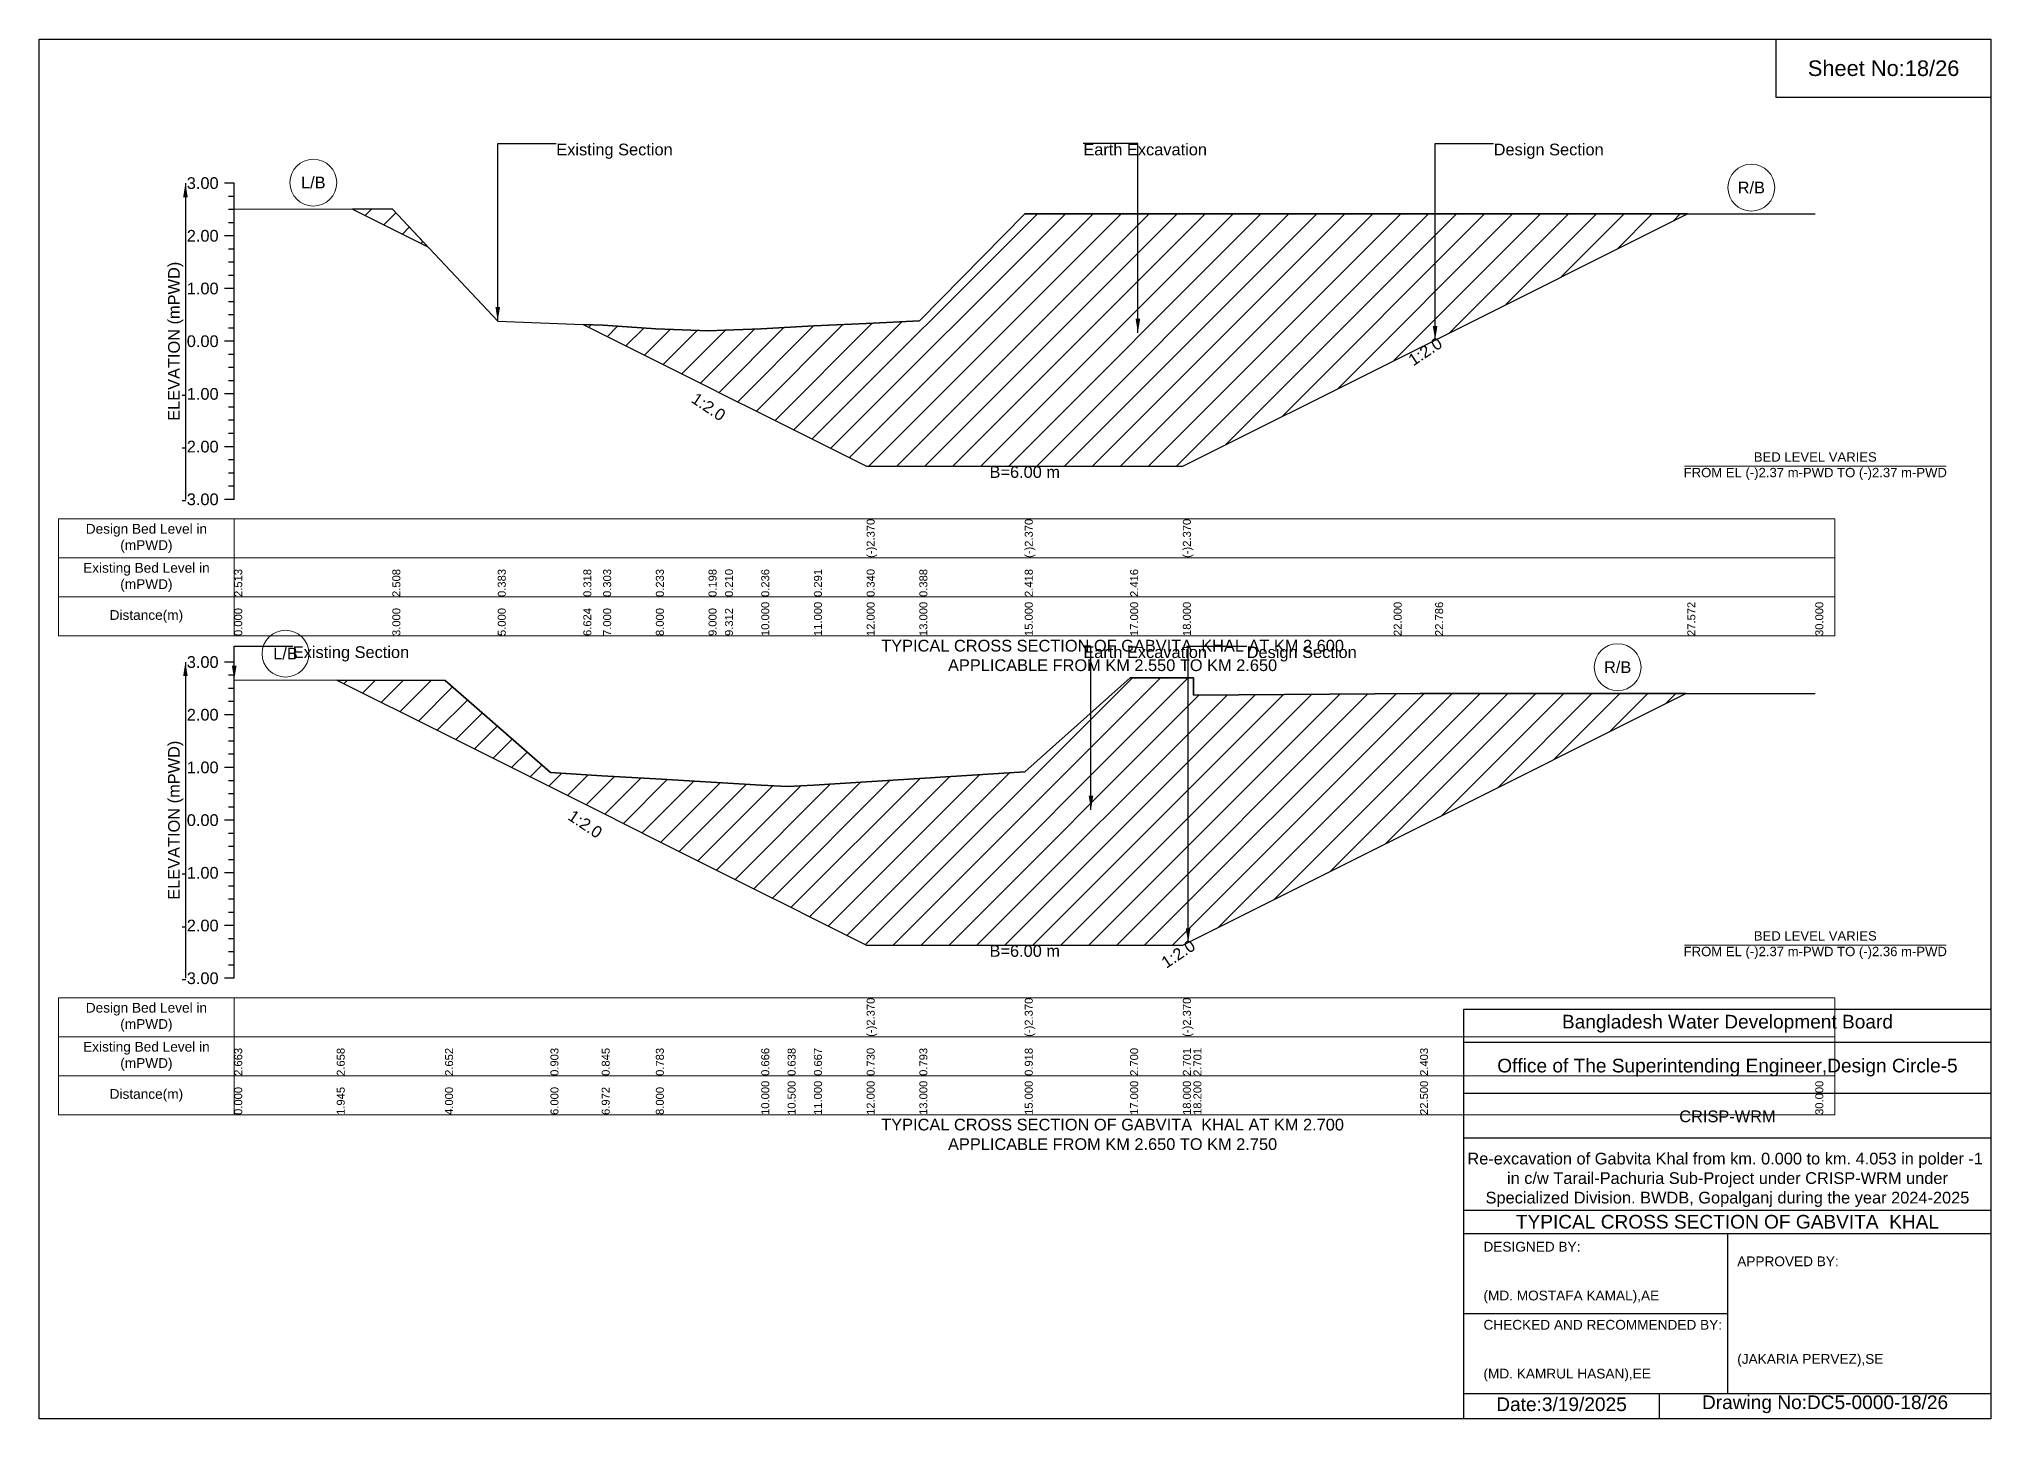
# Model space of a CAD drawing. Header units: feet. Extents: x 91000 to 358000, y -5687 to 0.
# Drawn here: x 270000 to 278000, y -5656 to 0 of the extents above; entities that cross this region are included whole.
import ezdxf

# ---------------------------------------------------------------- set-up
doc = ezdxf.new("R2010")
doc.units = ezdxf.units.FT
doc.header["$LTSCALE"] = 7
doc.header["$MEASUREMENT"] = 0
for name, color, linetype, lineweight in [('Cross section Data Border', 7, 'Continuous', 9), ('Cross Section Labels', 7, 'Continuous', 9), ('Existing_Bed_Level for Xsection', 7, 'Continuous', 25)]:
    doc.layers.add(name, color=color, linetype=linetype, lineweight=lineweight)
doc.styles.get("Standard").update_dxf_attribs({"font": 'arial.ttf'})
doc.dimstyles.get("Standard").update_dxf_attribs({"dimtxt": 0.18, "dimasz": 0.18, "dimexe": 0.18, "dimexo": 0.0625, "dimgap": 0.09, "dimtad": 0, "dimtih": 1, "dimtoh": 1, "dimdec": 4, "dimzin": 0, "dimdsep": 46, "dimtxsty": 'Standard', "dimcen": 0.09, "dimadec": 0, "dimazin": 0, "dimtfac": 1, "dimtdec": 4, "dimtofl": 0, "dimtmove": 0, "dimatfit": 3, "dimfxl": 1, "dimtolj": 1, "dimtzin": 0, "dimarcsym": 0})

msp = doc.modelspace()

# ---------------------------------------------------------------- hatches: boundary and pattern name
at = {"layer": 'Existing_Bed_Level for Xsection'}
h = msp.add_hatch(dxfattribs=at)
h.set_pattern_fill('ANSI31', color=256, scale=648, style=0)
h.paths.add_polyline_path([(271284.2, -696.8), (271448, -778.7), (271593.2, -851.3), (271448, -697)])
h = msp.add_hatch(dxfattribs=at)
h.set_pattern_fill('ANSI31', color=256, scale=648, style=0)
h.paths.add_polyline_path([(272230.8, -1170.1), (272312, -1210.7), (272528, -1318.7), (272744, -1426.7), (272811.4, -1460.4), (272960, -1534.7), (273176, -1642.7), (273392, -1750.7), (273608, -1750.7), (274040, -1750.7), (274472, -1750.7), (274688, -1750.7), (275552, -1318.7), (275721.8, -1233.8), (276755.6, -716.9), (275721.8, -716.9), (275552, -716.9), (274688, -716.9), (274472, -716.9), (274040, -716.5), (273608, -1155), (273392, -1165.4), (273176, -1175.9), (272960, -1187.8), (272811.4, -1193.4), (272744, -1196), (272528, -1188.4), (272312, -1173.3)])
h = msp.add_hatch(dxfattribs=at)
h.set_pattern_fill('ANSI31', color=256, scale=648, style=0)
h.paths.add_polyline_path([(271220.1, -2627.8), (271664, -2849.7), (272096, -3065.7), (272306, -3170.7), (272528, -3281.7), (272960, -3497.7), (273068, -3551.7), (273176, -3605.7), (273392, -3713.7), (273608, -3713.7), (274040, -3713.7), (274472, -3713.7), (274688, -3713.7), (274709.6, -3702.9), (274731.2, -3692.1), (275660, -3227.7), (276749.9, -2682.8), (275660, -2682.8), (274731.2, -2689.7), (274731.2, -2618.4), (274709.6, -2618.4), (274688, -2618.4), (274472, -2618.6), (274040, -3003.5), (273608, -3030.5), (273392, -3044.1), (273176, -3057.7), (273068, -3064), (272960, -3058), (272528, -3032.7), (272306, -3019.4), (272096, -3006.8), (271664, -2629)])

# ---------------------------------------------------------------- linework, layer by layer
for points in [[(270000, 0), (278000, 0), (278000, -5656), (270000, -5656)], [(277120, 0), (278000, 0), (278000, -240), (277120, -240)]]:
    msp.add_lwpolyline(points, close=True)
for points in [[(275840, -5656), (275840, -3976), (278000, -3976)], [(275840, -4112), (278000, -4112)], [(275840, -4320), (278000, -4320)], [(275840, -4504), (278000, -4504)], [(275840, -4800), (278000, -4800)], [(275840, -4896), (278000, -4896)], [(276920, -4896), (276920, -5552)], [(275840, -5224), (276920, -5224)], [(275840, -5552), (278000, -5552)], [(276640, -5552), (276640, -5656)]]:
    msp.add_lwpolyline(points)
at = {"layer": 'Cross section Data Border'}
for points in [[(270080, -1966.8), (277360, -1966.8), (277360, -2446.8), (270080, -2446.8)], [(270080, -3929.8), (277360, -3929.8), (277360, -4409.8), (270080, -4409.8)]]:
    msp.add_lwpolyline(points, close=True, dxfattribs=at)
for points in [[(270800, -1966.8), (270800, -2446.8)], [(270080, -2126.8), (277360, -2126.8)], [(270080, -2286.8), (277360, -2286.8)], [(270800, -3929.8), (270800, -4409.8)], [(270080, -4089.8), (277360, -4089.8)], [(270080, -4249.8), (277360, -4249.8)]]:
    msp.add_lwpolyline(points, dxfattribs=at)
at = {"layer": 'Cross Section Labels'}
for points in [[(276744.2, -1750.7), (277815.8, -1750.7)], [(276744.2, -3713.7), (277815.8, -3713.7)]]:
    msp.add_lwpolyline(points, dxfattribs=at)
for centre in [(271124, -588.5), (277017.8, -608.9), (271010, -2519.2), (276470, -2574.8)]:
    msp.add_circle(centre, 96, dxfattribs=at)
at = {"layer": 'Existing_Bed_Level for Xsection'}
for points in [[(270800, -590.8), (270760, -590.8)], [(270800, -1886.8), (270800, -1670.8), (270800, -1454.8), (270800, -1238.8), (270800, -1022.8), (270800, -806.8), (270800, -590.8)], [(270800, -644.8), (270776, -644.8)], [(270800, -698.8), (270776, -698.8)], [(270800, -696), (271448, -697), (271880, -1156), (272230.8, -1170.1), (272312, -1173.3), (272528, -1188.4), (272744, -1196), (272811.4, -1193.4), (272960, -1187.8), (273176, -1175.9), (273392, -1165.4), (273392, -1165.4), (273608, -1155), (274040, -716.5), (274040, -716.5), (274472, -716.9), (274688, -716.9), (274688, -716.9), (275552, -716.9), (275721.8, -716.9), (276755.6, -716.9), (277280, -716.9)], [(270800, -752.8), (270776, -752.8)], [(270800, -806.8), (270760, -806.8)], [(270800, -860.8), (270776, -860.8)], [(270800, -914.8), (270776, -914.8)], [(270800, -1022.8), (270760, -1022.8)], [(270800, -968.8), (270776, -968.8)], [(270800, -1076.8), (270776, -1076.8)], [(270800, -1130.8), (270776, -1130.8)], [(270800, -1184.8), (270776, -1184.8)], [(270800, -1238.8), (270760, -1238.8)], [(270800, -1292.8), (270776, -1292.8)], [(270800, -1346.8), (270776, -1346.8)], [(270800, -1400.8), (270776, -1400.8)], [(270800, -1454.8), (270760, -1454.8)], [(270800, -1508.8), (270776, -1508.8)], [(270800, -1562.8), (270776, -1562.8)], [(270800, -1670.8), (270760, -1670.8)], [(270800, -1616.8), (270776, -1616.8)], [(270800, -1724.8), (270776, -1724.8)], [(270800, -1778.8), (270776, -1778.8)], [(270800, -1832.8), (270776, -1832.8)], [(270800, -1886.8), (270760, -1886.8)], [(270800, -2553.8), (270760, -2553.8)], [(270800, -3849.8), (270800, -3633.8), (270800, -3417.8), (270800, -3201.8), (270800, -2985.8), (270800, -2769.8), (270800, -2553.8)], [(270800, -2607.8), (270776, -2607.8)], [(270800, -2626.6), (271220.1, -2627.8), (271664, -2629), (272096, -3006.8), (272306, -3019.4), (272528, -3032.7), (272960, -3058), (273068, -3064), (273176, -3057.7), (273392, -3044.1), (273392, -3044.1), (273608, -3030.5), (274040, -3003.5), (274040, -3003.5), (274472, -2618.6), (274688, -2618.4), (274688, -2618.4), (274709.6, -2618.4), (274731.2, -2618.4), (274731.2, -2689.7), (275660, -2682.8), (277280, -2682.8)], [(270800, -2661.8), (270776, -2661.8)], [(270800, -2715.8), (270776, -2715.8)], [(270800, -2769.8), (270760, -2769.8)], [(270800, -2823.8), (270776, -2823.8)], [(270800, -2877.8), (270776, -2877.8)], [(270800, -2931.8), (270776, -2931.8)], [(270800, -2985.8), (270760, -2985.8)], [(270800, -3039.8), (270776, -3039.8)], [(270800, -3093.8), (270776, -3093.8)], [(270800, -3147.8), (270776, -3147.8)], [(270800, -3201.8), (270760, -3201.8)], [(270800, -3255.8), (270776, -3255.8)], [(270800, -3309.8), (270776, -3309.8)], [(270800, -3417.8), (270760, -3417.8)], [(270800, -3363.8), (270776, -3363.8)], [(270800, -3471.8), (270776, -3471.8)], [(270800, -3525.8), (270776, -3525.8)], [(270800, -3579.8), (270776, -3579.8)], [(270800, -3633.8), (270760, -3633.8)], [(270800, -3687.8), (270776, -3687.8)], [(270800, -3741.8), (270776, -3741.8)], [(270800, -3795.8), (270776, -3795.8)], [(270800, -3849.8), (270760, -3849.8)]]:
    msp.add_lwpolyline(points, dxfattribs=at)
for points in [[(271284.2, -696.8), (271448, -778.7), (271593.2, -851.3), (271448, -697)], [(272230.8, -1170.1), (272230.8, -1170.1), (272312, -1210.7), (272528, -1318.7), (272744, -1426.7), (272811.4, -1460.4), (272960, -1534.7), (273176, -1642.7), (273392, -1750.7), (273392, -1750.7), (273608, -1750.7), (274040, -1750.7), (274040, -1750.7), (274472, -1750.7), (274688, -1750.7), (274688, -1750.7), (275552, -1318.7), (275721.8, -1233.8), (276755.6, -716.9), (275721.8, -716.9), (275552, -716.9), (274688, -716.9), (274688, -716.9), (274472, -716.9), (274040, -716.5), (274040, -716.5), (273608, -1155), (273392, -1165.4), (273392, -1165.4), (273176, -1175.9), (272960, -1187.8), (272811.4, -1193.4), (272744, -1196), (272528, -1188.4), (272312, -1173.3), (272230.8, -1170.1)], [(271220.1, -2627.8), (271664, -2849.7), (272096, -3065.7), (272306, -3170.7), (272528, -3281.7), (272960, -3497.7), (273068, -3551.7), (273176, -3605.7), (273392, -3713.7), (273392, -3713.7), (273608, -3713.7), (274040, -3713.7), (274040, -3713.7), (274472, -3713.7), (274688, -3713.7), (274688, -3713.7), (274709.6, -3702.9), (274731.2, -3692.1), (274731.2, -3692.1), (275660, -3227.7), (276749.9, -2682.8), (275660, -2682.8), (274731.2, -2689.7), (274731.2, -2618.4), (274709.6, -2618.4), (274688, -2618.4), (274688, -2618.4), (274472, -2618.6), (274040, -3003.5), (274040, -3003.5), (273608, -3030.5), (273392, -3044.1), (273392, -3044.1), (273176, -3057.7), (273068, -3064), (272960, -3058), (272528, -3032.7), (272306, -3019.4), (272096, -3006.8), (271664, -2629)]]:
    msp.add_lwpolyline(points, close=True, dxfattribs=at)

# ---------------------------------------------------------------- texts
at = {"attachment_point": 5}
for s, insert, char_height in [('Sheet No:18/26', (277560, -120), 64), ('Bangladesh Water Development Board', (276920, -4036), 56), ('Office of The Superintending Engineer,Design Circle-5', (276920, -4216), 56)]:
    msp.add_mtext(s, dxfattribs=dict(at, insert=insert, char_height=char_height))
for s, insert, char_height, width, attachment_point in [('CRISP-WRM', (276920, -4416), 48, 2240, 5), ('Re-excavation of Gabvita Khal from km. 0.000 to km. 4.053 in polder -1  in c/w Tarail-Pachuria Sub-Project under CRISP-WRM under Specialized Division. BWDB, Gopalganj during the year 2024-2025', (276920, -4676), 48, 2160, 5), ('TYPICAL CROSS SECTION OF GABVITA  KHAL', (276920, -4848), 56, 2240, 5), ('DESIGNED BY:^J^J^J(MD. MOSTAFA KAMAL),AE', (275920, -5056), 40, 1120, 4), ('APPROVED BY:^J^J^J^J^J^J(JAKARIA PERVEZ),SE', (276960, -5216), 40, 1120, 4), ('CHECKED AND RECOMMENDED BY:^J^J^J(MD. KAMRUL HASAN),EE', (275920, -5376), 40, 1120, 4), ('Date:3/19/2025 ', (276240, -5596), 56, 1120, 5), ('Drawing No:DC5-0000-18/26', (277320, -5596), 56, 1760, 5)]:
    msp.add_mtext(s, dxfattribs=dict(insert=insert, char_height=char_height, width=width, attachment_point=attachment_point))
at = {"layer": 'Cross section Data Border', "char_height": 40, "width": 640, "attachment_point": 5}
for s, insert in [('Design Bed Level in (mPWD)', (270440, -2046.8)), ('Existing Bed Level in (mPWD)', (270440, -2206.8)), ('Distance(m)', (270440, -2366.8)), ('Design Bed Level in (mPWD)', (270440, -4009.8)), ('Existing Bed Level in (mPWD)', (270440, -4169.8)), ('Distance(m)', (270440, -4329.8))]:
    msp.add_mtext(s, dxfattribs=dict(at, insert=insert))
at = {"layer": 'Cross Section Labels'}
for s, insert, char_height, attachment_point in [('Existing Section', (272120, -428.8), 48, 1), ('Earth Excavation', (274280, -428.8), 48, 1), ('Design Section', (275961.8, -428.8), 48, 1), ('L/B', (271124, -588.5), 48, 5), ('R/B', (277017.8, -608.9), 48, 5), ('B=6.00 m', (274040, -1750.7), 48, 2), ('BED LEVEL VARIES ^JFROM EL (-)2.37 m-PWD TO (-)2.37 m-PWD', (277280, -1750.7), 38.4, 5), ('TYPICAL CROSS SECTION OF GABVITA  KHAL AT KM 2.600^JAPPLICABLE FROM KM 2.550 TO KM 2.650', (274400, -2526.8), 48, 5), ('L/B', (271010, -2519.2), 48, 5), ('Existing Section', (271040, -2489), 48, 1), ('Earth Excavation', (274280, -2489), 48, 1), ('Design Section', (274949.6, -2489), 48, 1), ('R/B', (276470, -2574.8), 48, 5), ('BED LEVEL VARIES ^JFROM EL (-)2.37 m-PWD TO (-)2.36 m-PWD', (277280, -3713.7), 38.4, 5), ('B=6.00 m', (274040, -3713.7), 48, 2), ('TYPICAL CROSS SECTION OF GABVITA  KHAL AT KM 2.700^JAPPLICABLE FROM KM 2.650 TO KM 2.750', (274400, -4489.8), 48, 5)]:
    msp.add_mtext(s, dxfattribs=dict(at, insert=insert, char_height=char_height, attachment_point=attachment_point))
at = {"layer": 'Cross Section Labels', "char_height": 48, "attachment_point": 2}
for insert, rotation in [((275667.8, -1260.8), 33.69007), ((272757.4, -1487.4), 326.30993), ((272252, -3197.7), 326.30993), ((274655.6, -3729.9), 33.69007)]:
    msp.add_mtext('1:2.0', dxfattribs=dict(at, insert=insert, rotation=rotation))
at = {"layer": 'Existing_Bed_Level for Xsection', "char_height": 48, "attachment_point": 6}
for s, insert in [('3.00', (270736, -590.8)), ('2.00', (270736, -806.8)), ('1.00', (270736, -1022.8)), ('0.00', (270736, -1238.8)), ('-1.00', (270736, -1454.8)), ('-2.00', (270736, -1670.8)), ('-3.00', (270736, -1886.8)), ('3.00', (270736, -2553.8)), ('2.00', (270736, -2769.8)), ('1.00', (270736, -2985.8)), ('0.00', (270736, -3201.8)), ('-1.00', (270736, -3417.8)), ('-2.00', (270736, -3633.8)), ('-3.00', (270736, -3849.8))]:
    msp.add_mtext(s, dxfattribs=dict(at, insert=insert))
at = {"layer": 'Existing_Bed_Level for Xsection', "rotation": 90}
for s, insert, char_height, attachment_point in [('ELEVATION (mPWD)', (270560, -1238.8), 48, 5), ('(-)2.370', (273392, -2126.8), 32.8, 1), ('(-)2.370', (274040, -2126.8), 32.8, 1), ('(-)2.370', (274688, -2126.8), 32.8, 1), ('2.513', (270800, -2286.8), 32.8, 1), ('2.508', (271448, -2286.8), 32.8, 1), ('0.383', (271880, -2286.8), 32.8, 1), ('0.318', (272230.8, -2286.8), 32.8, 1), ('0.303', (272312, -2286.8), 32.8, 1), ('0.233', (272528, -2286.8), 32.8, 1), ('0.198', (272744, -2286.8), 32.8, 1), ('0.210', (272811.4, -2286.8), 32.8, 1), ('0.236', (272960, -2286.8), 32.8, 1), ('0.291', (273176, -2286.8), 32.8, 1), ('0.340', (273392, -2286.8), 32.8, 1), ('0.388', (273608, -2286.8), 32.8, 1), ('2.418', (274040, -2286.8), 32.8, 1), ('2.416', (274472, -2286.8), 32.8, 1), ('10.000', (272960, -2446.8), 32.8, 1), ('11.000', (273176, -2446.8), 32.8, 1), ('12.000', (273392, -2446.8), 32.8, 1), ('13.000', (273608, -2446.8), 32.8, 1), ('15.000', (274040, -2446.8), 32.8, 1), ('17.000', (274472, -2446.8), 32.8, 1), ('18.000', (274688, -2446.8), 32.8, 1), ('22.000', (275552, -2446.8), 32.8, 1), ('22.786', (275721.8, -2446.8), 32.8, 1), ('27.572', (276755.6, -2446.8), 32.8, 1), ('30.000', (277280, -2446.8), 32.8, 1), ('0.000', (270800, -2446.8), 32.8, 1), ('3.000', (271448, -2446.8), 32.8, 1), ('5.000', (271880, -2446.8), 32.8, 1), ('6.624', (272230.8, -2446.8), 32.8, 1), ('7.000', (272312, -2446.8), 32.8, 1), ('8.000', (272528, -2446.8), 32.8, 1), ('9.000', (272744, -2446.8), 32.8, 1), ('9.312', (272811.4, -2446.8), 32.8, 1), ('ELEVATION (mPWD)', (270560, -3201.8), 48, 5), ('(-)2.370', (273392, -4089.8), 32.8, 1), ('(-)2.370', (274040, -4089.8), 32.8, 1), ('(-)2.370', (274688, -4089.8), 32.8, 1), ('2.663', (270800, -4249.8), 32.8, 1), ('2.658', (271220.1, -4249.8), 32.8, 1), ('2.652', (271664, -4249.8), 32.8, 1), ('0.903', (272096, -4249.8), 32.8, 1), ('0.845', (272306, -4249.8), 32.8, 1), ('0.783', (272528, -4249.8), 32.8, 1), ('0.666', (272960, -4249.8), 32.8, 1), ('0.638', (273068, -4249.8), 32.8, 1), ('0.667', (273176, -4249.8), 32.8, 1), ('0.730', (273392, -4249.8), 32.8, 1), ('0.793', (273608, -4249.8), 32.8, 1), ('0.918', (274040, -4249.8), 32.8, 1), ('2.700', (274472, -4249.8), 32.8, 1), ('2.701', (274688, -4249.8), 32.8, 1), ('2.701', (274731.2, -4249.8), 32.8, 1), ('2.403', (275660, -4249.8), 32.8, 1), ('0.000', (270800, -4409.8), 32.8, 1), ('1.945', (271220.1, -4409.8), 32.8, 1), ('4.000', (271664, -4409.8), 32.8, 1), ('6.000', (272096, -4409.8), 32.8, 1), ('6.972', (272306, -4409.8), 32.8, 1), ('8.000', (272528, -4409.8), 32.8, 1), ('10.000', (272960, -4409.8), 32.8, 1), ('10.500', (273068, -4409.8), 32.8, 1), ('11.000', (273176, -4409.8), 32.8, 1), ('12.000', (273392, -4409.8), 32.8, 1), ('13.000', (273608, -4409.8), 32.8, 1), ('15.000', (274040, -4409.8), 32.8, 1), ('17.000', (274472, -4409.8), 32.8, 1), ('18.000', (274688, -4409.8), 32.8, 1), ('18.200', (274731.2, -4409.8), 32.8, 1), ('22.500', (275660, -4409.8), 32.8, 1), ('30.000', (277280, -4409.8), 32.8, 1)]:
    msp.add_mtext(s, dxfattribs=dict(at, insert=insert, char_height=char_height, attachment_point=attachment_point))

# ---------------------------------------------------------------- leaders
at = {"layer": 'Cross Section Labels', "annotation_type": 0, "has_hookline": 1, "hookline_direction": 0}
for points, text_width in [([(271880, -1156), (271880, -428.8), (272119.9, -428.8)], 467.2), ([(274503.7, -1203.8), (274503.7, -428.8), (274279.9, -428.8)], 497), ([(275721.8, -1233.8), (275721.8, -428.8), (275961.7, -428.8)], 441.2), ([(270800, -2626.6), (270800, -2489), (271039.9, -2489)], 467.2), ([(274311.4, -3158.9), (274311.4, -2489), (274279.9, -2489)], 497), ([(274709.6, -3702.9), (274709.6, -2489), (274949.5, -2489)], 441.2)]:
    msp.add_leader(points, dimstyle='Standard', override={"dimasz": 57.6}, dxfattribs=dict(at, text_width=text_width))
at = {"layer": 'Existing_Bed_Level for Xsection'}
for points in [[(270600, -590.8), (270600, -1886.8)], [(270600, -2553.8), (270600, -3849.8)]]:
    msp.add_leader(points, dimstyle='Standard', override={"dimasz": 57.6}, dxfattribs=at)

doc.saveas('drawing.dxf')
